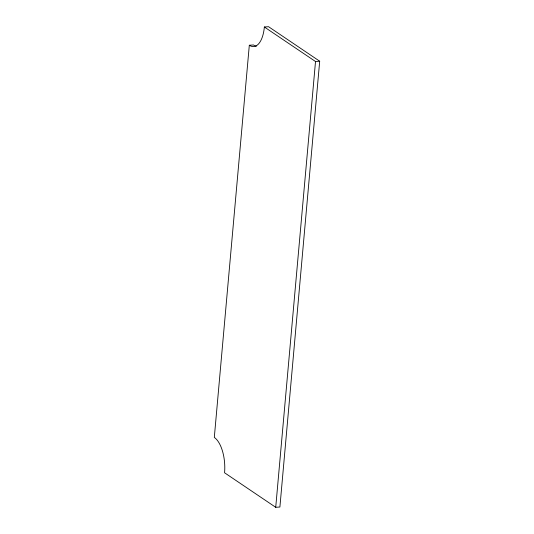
<?xml version="1.0" encoding="UTF-8"?>
<svg xmlns="http://www.w3.org/2000/svg" width="534" height="534" viewBox="0 0 534 534"><rect width="100%" height="100%" fill="white"/><g stroke="black" fill="none" stroke-linecap="round" stroke-linejoin="round"><path stroke-width="0.8" d="M249.311 45.256L214.308 437.439A28.182 12.756 86 0 1 224.567 472.777L275.724 507.3L279.903 507.006L319.692 61.223L268.535 26.7L264.357 26.994A28.182 12.756 86 0 1 249.311 45.256L253.49 44.963A28.182 12.756 86 0 0 256.367 46.191M275.724 507.3L315.514 61.51L264.357 26.994M315.514 61.51L319.692 61.223"/></g></svg>
